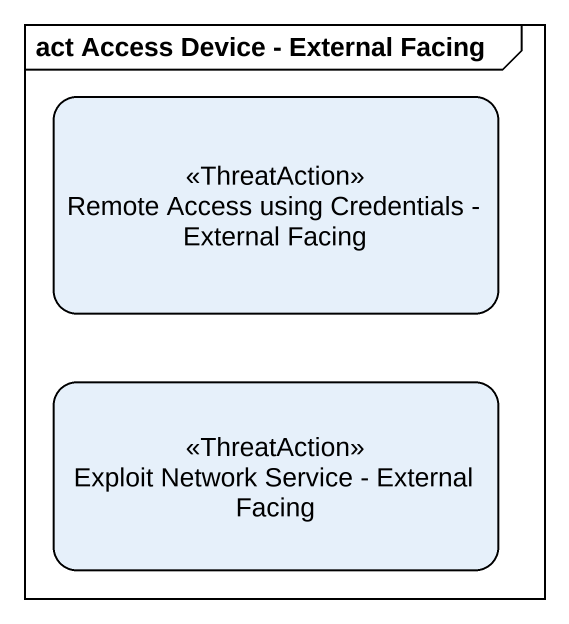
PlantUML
@startuml
mainframe act Access Device - External Facing
hide empty description
state "Remote Access using Credentials - External Facing" as Remote_Access_using <<ThreatAction>>
state "Exploit Network Service - External Facing" as Exploit_Network_Service <<ThreatAction>>
@enduml
